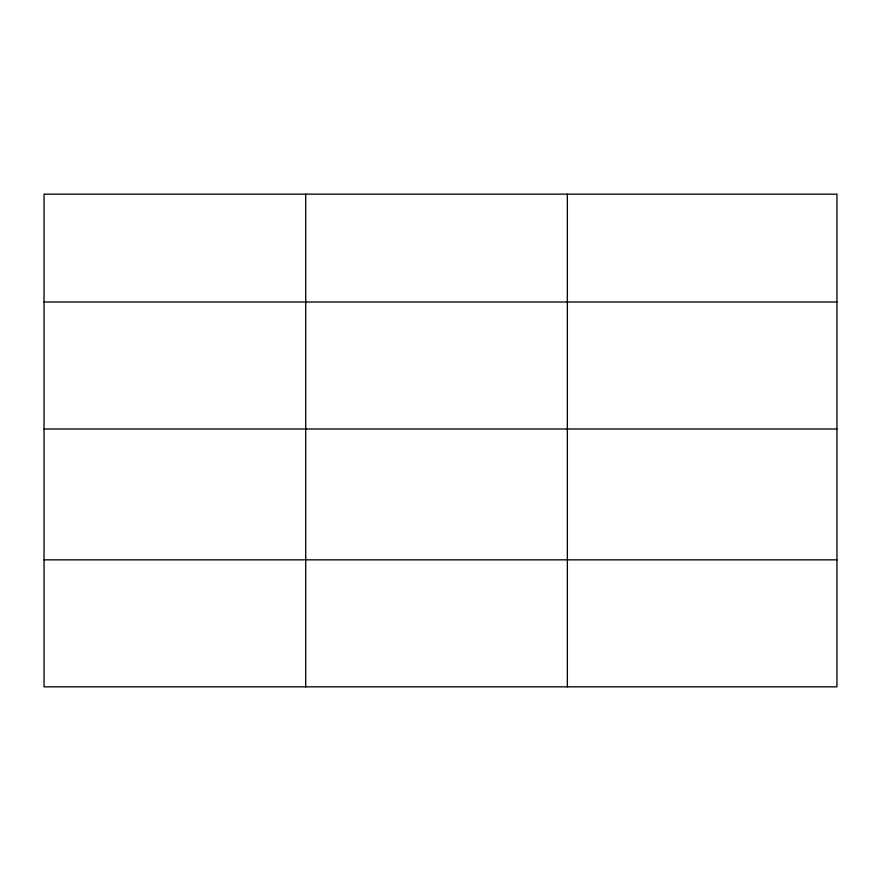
<?xml version="1.0" encoding="UTF-8"?>
<svg xmlns="http://www.w3.org/2000/svg" width="881" height="881" viewBox="0 0 881 881"><rect width="100%" height="100%" fill="white"/><g stroke="black" fill="none" stroke-linecap="round" stroke-linejoin="round"><path stroke-width="1.32" d="M836.95 428.992L836.95 194.15L44.05 194.15L44.05 686.85L836.95 686.85L836.95 428.992L44.05 428.992M44.05 301.996L836.95 301.996M44.05 559.842L836.95 559.842M567.364 194.15L567.364 686.85M305.707 194.15L305.707 686.85"/></g></svg>
